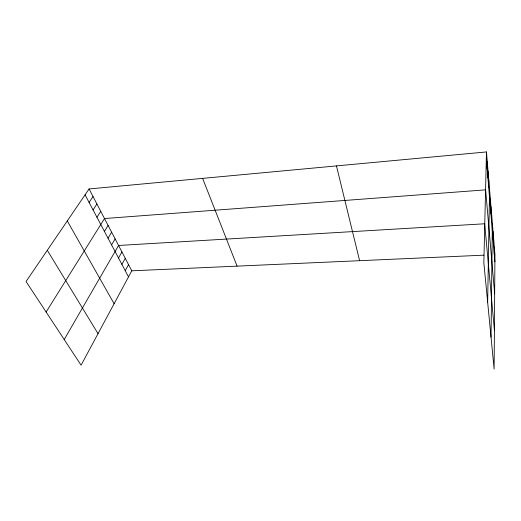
<?xml version="1.0" encoding="UTF-8"?>
<svg xmlns="http://www.w3.org/2000/svg" width="521" height="521" viewBox="0 0 521 521"><rect width="100%" height="100%" fill="white"/><g stroke="black" fill="none" stroke-linecap="round" stroke-linejoin="round"><path stroke-width="0.78" d="M493.615 246.4L493.68 239.282M494.26 254.189L494.318 247.045M492.951 238.475L493.029 231.376M491.59 222.167L491.681 215.114M491.029 337.113L492.358 223.32M490.893 213.779L490.99 206.759M490.183 205.235L490.287 198.24M487.656 302.239L489.571 189.553M488.691 187.358L488.815 180.429M487.91 178.013L488.047 171.122M487.115 168.472L487.265 161.627M486.464 151.937L483.846 262.818L494.116 369.063L494.95 254.671L486.464 151.937L89.065 188.954L26.05 281.509L81.087 365.195L131.78 270.816L89.065 188.954M125.235 270.679L128.55 264.622M121.901 264.381L125.268 258.338M118.514 257.993L121.94 251.956M64.207 339.536L118.56 245.476L484.725 223.776M111.592 244.909L115.128 238.898M108.042 238.214L111.644 232.216M104.441 231.409L108.101 225.43M46.115 312.02L104.506 218.54L485.611 189.852M96.952 217.27L100.742 211.324M93.057 209.911L96.913 203.991M89.098 202.435L93.025 196.534M131.78 270.816L483.892 255.166M47.3 250.301L98.026 333.655M67.287 220.943L114.106 303.73M85.066 194.828L128.524 276.885M202.623 178.377L237.088 266.133M336.455 165.906L359.607 260.689M484.751 224.525L494.403 330.106M485.579 189.357L494.663 293.818M486.301 158.736L494.898 261.829"/></g></svg>
